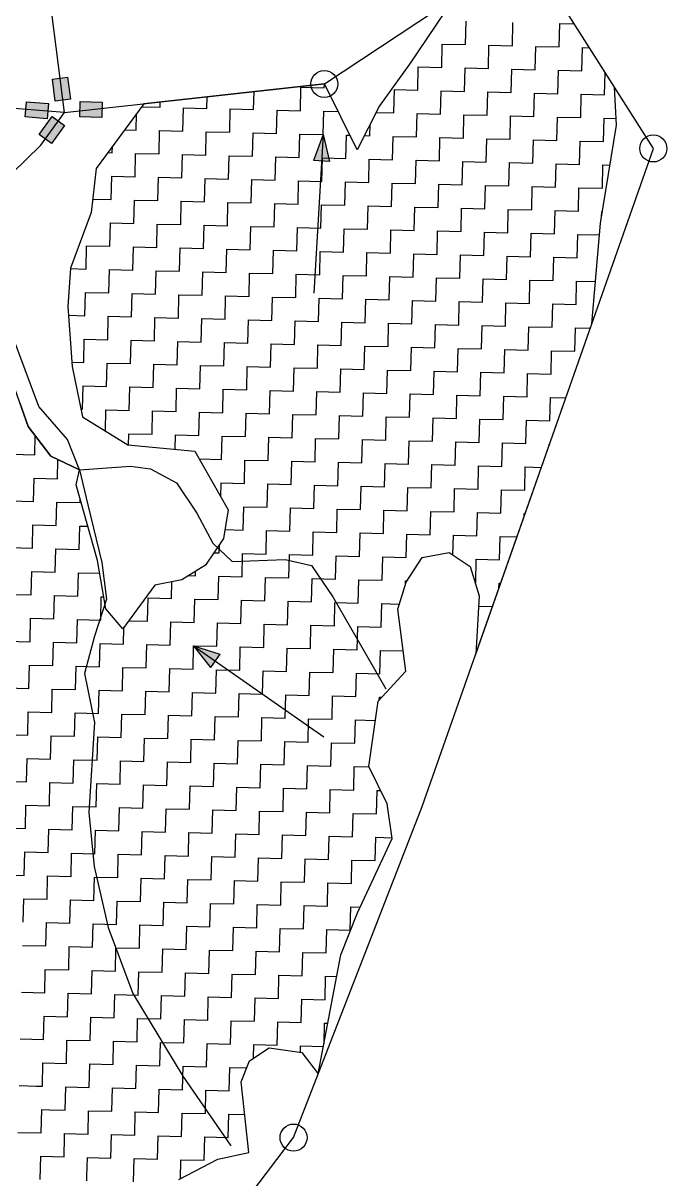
# Model space of a CAD drawing. Header units: metres. Extents: x 281189 to 282836, y 2087081 to 2088995.
# Drawn here: x 282424.1 to 282592.7, y 2087407.7 to 2087710.4 of the extents above; entities that cross this region are included whole.
import ezdxf

# ---------------------------------------------------------------- set-up
doc = ezdxf.new("R2010")
doc.units = ezdxf.units.M
for name, color, linetype in [('LINE_WATER', 4, 'Continuous'), ('POLY_HATCH', 12, 'Continuous'), ('POLY_PARCEL', 6, 'Continuous'), ('POLY_WATER', 4, 'Continuous'), ('V_BOUND_LINE', 7, 'Continuous')]:
    doc.layers.add(name, color=color, linetype=linetype)

msp = doc.modelspace()

# ---------------------------------------------------------------- hatches: boundary and pattern name
for points in [[(282435.73, 2087696.23), (282431.76, 2087695.73), (282432.48, 2087689.98), (282436.46, 2087690.49)], [(282424.94, 2087689.83), (282424.62, 2087685.83), (282430.39, 2087685.37), (282430.71, 2087689.36)], [(282444.72, 2087685.71), (282444.82, 2087689.71), (282439.03, 2087689.86), (282438.93, 2087685.85)], [(282428.27, 2087681.26), (282431.52, 2087678.92), (282434.9, 2087683.63), (282431.65, 2087685.97)]]:
    msp.add_hatch(color=256).paths.add_polyline_path(points)
h = msp.add_hatch(color=256)
h.paths.add_polyline_path([(282502.25, 2087674.31), (282504.36, 2087674.19), (282502.66, 2087681.2)])
h.paths.add_polyline_path([(282502.66, 2087681.2), (282500.14, 2087674.44), (282502.25, 2087674.31)])
h = msp.add_hatch(color=256)
h.paths.add_polyline_path([(282474.38, 2087543.39), (282475.59, 2087545.12), (282468.73, 2087547.35)])
h.paths.add_polyline_path([(282468.73, 2087547.35), (282473.17, 2087541.66), (282474.38, 2087543.39)])

# ---------------------------------------------------------------- linework, layer by layer
for points in [[(282432.48, 2087689.98), (282431.76, 2087695.73), (282435.73, 2087696.23), (282436.46, 2087690.49)], [(282430.39, 2087685.37), (282424.62, 2087685.83), (282424.94, 2087689.83), (282430.71, 2087689.36)], [(282439.03, 2087689.86), (282444.82, 2087689.71), (282444.72, 2087685.71), (282438.93, 2087685.85)], [(282434.9, 2087683.63), (282431.52, 2087678.92), (282428.27, 2087681.26), (282431.65, 2087685.97)]]:
    msp.add_lwpolyline(points, close=True)
for points in [[(282502.66, 2087681.2), (282500.14, 2087674.44)], [(282502.66, 2087681.2), (282500.22, 2087639.7)], [(282502.66, 2087681.2), (282504.36, 2087674.19)], [(282504.36, 2087674.19), (282500.14, 2087674.44)], [(282468.73, 2087547.35), (282502.79, 2087523.52)], [(282468.73, 2087547.35), (282473.17, 2087541.66)], [(282468.73, 2087547.35), (282475.59, 2087545.12)], [(282475.59, 2087545.12), (282473.17, 2087541.66)]]:
    msp.add_lwpolyline(points)
for centre in [(282502.97, 2087694.46), (282589.14, 2087677.58), (282494.9, 2087418.55)]:
    msp.add_circle(centre, 3.54)
at = {"layer": 'LINE_WATER'}
for p, q in [((282438.86, 2087593.39), (282452.24, 2087594.39)), ((282452.24, 2087594.39), (282457.43, 2087593.68)), ((282438.86, 2087593.39), (282441, 2087584.26)), ((282457.43, 2087593.68), (282464.28, 2087590.04)), ((282464.28, 2087590.04), (282469.58, 2087582.11)), ((282441, 2087584.26), (282444.67, 2087569.14)), ((282469.58, 2087582.11), (282473.72, 2087574.2)), ((282473.72, 2087574.2), (282478.81, 2087569.45)), ((282478.81, 2087569.45), (282492.7, 2087569.97)), ((282492.7, 2087569.97), (282499.6, 2087568.36)), ((282444.67, 2087569.14), (282445.88, 2087559.57)), ((282499.6, 2087568.36), (282505.18, 2087560.13)), ((282445.88, 2087559.57), (282442.75, 2087549.82)), ((282505.18, 2087560.13), (282519.05, 2087536.08)), ((282442.75, 2087549.82), (282440.19, 2087540.06)), ((282440.19, 2087540.06), (282442.77, 2087527.28)), ((282442.77, 2087527.28), (282441.3, 2087503.72)), ((282441.3, 2087503.72), (282442.68, 2087489.52)), ((282442.68, 2087489.52), (282446.33, 2087473.54)), ((282446.33, 2087473.54), (282452.85, 2087456.32)), ((282452.85, 2087456.32), (282465.9, 2087434.61)), ((282465.9, 2087434.61), (282478.47, 2087416.38))]:
    msp.add_line(p, q, dxfattribs=at)
at = {"layer": 'POLY_HATCH'}
for p, q in [((282578.98, 2087693.6), (282556.12, 2087729.67)), ((282536.91, 2087716.94), (282525.29, 2087699.64)), ((282525.29, 2087699.64), (282517.44, 2087688.72)), ((282502.97, 2087694.46), (282455.7, 2087689.29)), ((282511.59, 2087677.25), (282502.97, 2087694.46)), ((282579.5, 2087683.65), (282578.98, 2087693.6)), ((282455.7, 2087689.29), (282443.22, 2087672.37)), ((282517.44, 2087688.72), (282511.59, 2087677.25)), ((282575.32, 2087657.98), (282579.5, 2087683.65)), ((282443.22, 2087672.37), (282441.93, 2087660.78)), ((282441.93, 2087660.78), (282436.51, 2087646.27)), ((282573, 2087631.65), (282575.32, 2087657.98)), ((282436.51, 2087646.27), (282435.76, 2087636.18)), ((282435.76, 2087636.18), (282436.88, 2087620.49)), ((282425.38, 2087604.8), (282415.74, 2087632.17)), ((282542.61, 2087545.17), (282573, 2087631.65)), ((282436.88, 2087620.49), (282439.59, 2087607.29)), ((282439.59, 2087607.29), (282451.54, 2087599.92)), ((282431.31, 2087597.02), (282425.38, 2087604.8)), ((282438.86, 2087593.39), (282431.31, 2087597.02)), ((282451.54, 2087599.92), (282469.03, 2087598.34)), ((282469.03, 2087598.34), (282477.75, 2087582.97)), ((282437.97, 2087589.51), (282438.86, 2087593.39)), ((282443.55, 2087569.67), (282437.97, 2087589.51)), ((282477.75, 2087582.97), (282476.55, 2087575.42)), ((282476.55, 2087575.42), (282471.83, 2087568.46)), ((282524.39, 2087563.97), (282528.59, 2087570.43)), ((282528.59, 2087570.43), (282535.7, 2087571.77)), ((282535.7, 2087571.77), (282541.17, 2087568.1)), ((282445.76, 2087556.98), (282443.55, 2087569.67)), ((282471.83, 2087568.46), (282465.66, 2087564.57)), ((282541.17, 2087568.1), (282543.51, 2087560.46)), ((282465.66, 2087564.57), (282458.55, 2087563.23)), ((282522.19, 2087556.95), (282524.39, 2087563.97)), ((282458.55, 2087563.23), (282450.18, 2087551.82)), ((282543.51, 2087560.46), (282542.61, 2087545.17)), ((282450.18, 2087551.82), (282445.76, 2087556.98)), ((282524.32, 2087540.73), (282522.19, 2087556.95)), ((282517.04, 2087532.82), (282524.32, 2087540.73)), ((282514.6, 2087515.71), (282517.04, 2087532.82)), ((282519.41, 2087505.99), (282514.6, 2087515.71)), ((282520.7, 2087496.86), (282519.41, 2087505.99)), ((282511.63, 2087477.38), (282520.7, 2087496.86)), ((282507.31, 2087466.37), (282511.63, 2087477.38)), ((282501.38, 2087435.23), (282507.31, 2087466.37)), ((282483.37, 2087438.67), (282488.51, 2087442.08)), ((282488.51, 2087442.08), (282497.07, 2087440.86)), ((282497.07, 2087440.86), (282501.38, 2087435.23)), ((282481.21, 2087433.17), (282483.37, 2087438.67)), ((282483.2, 2087414.67), (282481.21, 2087433.17)), ((282464.83, 2087407.55), (282475.07, 2087412.85)), ((282475.07, 2087412.85), (282483.2, 2087414.67))]:
    msp.add_line(p, q, dxfattribs=at)
at = {"layer": 'POLY_HATCH', "linetype": 'Continuous'}
for p, q in [((282539.97, 2087704.77), (282540.13, 2087710.88)), ((282552.21, 2087704.46), (282552.36, 2087710.58)), ((282564.45, 2087704.16), (282564.6, 2087710.28)), ((282564.6, 2087710.28), (282568.47, 2087710.18)), ((282533.7, 2087698.8), (282533.86, 2087704.92)), ((282533.86, 2087704.92), (282539.97, 2087704.77)), ((282545.94, 2087698.5), (282546.09, 2087704.61)), ((282546.09, 2087704.61), (282552.21, 2087704.46)), ((282558.18, 2087698.19), (282558.33, 2087704.31)), ((282558.33, 2087704.31), (282564.45, 2087704.16)), ((282570.42, 2087697.89), (282570.57, 2087704.01)), ((282570.57, 2087704.01), (282572.41, 2087703.96)), ((282527.43, 2087692.83), (282527.58, 2087698.95)), ((282527.58, 2087698.95), (282533.7, 2087698.8)), ((282539.67, 2087692.53), (282539.82, 2087698.65)), ((282539.82, 2087698.65), (282545.94, 2087698.5)), ((282551.91, 2087692.23), (282552.06, 2087698.34)), ((282552.06, 2087698.34), (282558.18, 2087698.19)), ((282564.15, 2087691.92), (282564.3, 2087698.04)), ((282564.3, 2087698.04), (282570.42, 2087697.89)), ((282576.38, 2087691.62), (282576.53, 2087697.47)), ((282502.96, 2087693.44), (282502.98, 2087694.43)), ((282472.21, 2087688.08), (282472.29, 2087691.11)), ((282484.45, 2087687.77), (282484.57, 2087692.45)), ((282496.69, 2087687.47), (282496.84, 2087693.59)), ((282496.84, 2087693.59), (282502.96, 2087693.44)), ((282521.16, 2087686.87), (282521.31, 2087692.98)), ((282521.31, 2087692.98), (282527.43, 2087692.83)), ((282533.4, 2087686.56), (282533.55, 2087692.68)), ((282533.55, 2087692.68), (282539.67, 2087692.53)), ((282545.64, 2087686.26), (282545.79, 2087692.38)), ((282545.79, 2087692.38), (282551.91, 2087692.23)), ((282557.87, 2087685.96), (282558.03, 2087692.07)), ((282558.03, 2087692.07), (282564.15, 2087691.92)), ((282570.11, 2087685.65), (282570.26, 2087691.77)), ((282570.26, 2087691.77), (282576.38, 2087691.62)), ((282455.12, 2087688.5), (282459.98, 2087688.38)), ((282459.98, 2087688.38), (282460.01, 2087689.76)), ((282465.94, 2087682.11), (282466.09, 2087688.23)), ((282466.09, 2087688.23), (282472.21, 2087688.08)), ((282478.18, 2087681.81), (282478.33, 2087687.93)), ((282478.33, 2087687.93), (282484.45, 2087687.77)), ((282453.71, 2087682.41), (282453.81, 2087686.73)), ((282490.42, 2087681.5), (282490.57, 2087687.62)), ((282490.57, 2087687.62), (282496.69, 2087687.47)), ((282502.66, 2087681.2), (282502.81, 2087687.32)), ((282502.81, 2087687.32), (282506.59, 2087687.23)), ((282516.55, 2087686.98), (282521.16, 2087686.87)), ((282527.13, 2087680.59), (282527.28, 2087686.71)), ((282527.28, 2087686.71), (282533.4, 2087686.56)), ((282539.37, 2087680.29), (282539.52, 2087686.41)), ((282539.52, 2087686.41), (282545.64, 2087686.26)), ((282551.6, 2087679.99), (282551.76, 2087686.11)), ((282551.76, 2087686.11), (282557.87, 2087685.96)), ((282563.84, 2087679.68), (282563.99, 2087685.8)), ((282563.99, 2087685.8), (282570.11, 2087685.65)), ((282576.08, 2087679.38), (282576.23, 2087685.5)), ((282576.23, 2087685.5), (282579.4, 2087685.42)), ((282450.69, 2087682.49), (282453.71, 2087682.41)), ((282459.67, 2087676.14), (282459.82, 2087682.26)), ((282459.82, 2087682.26), (282465.94, 2087682.11)), ((282471.91, 2087675.84), (282472.06, 2087681.96)), ((282472.06, 2087681.96), (282478.18, 2087681.81)), ((282514.89, 2087680.9), (282514.97, 2087683.87)), ((282484.15, 2087675.54), (282484.3, 2087681.66)), ((282484.3, 2087681.66), (282490.42, 2087681.5)), ((282496.38, 2087675.23), (282496.54, 2087681.35)), ((282496.54, 2087681.35), (282502.66, 2087681.2)), ((282508.62, 2087674.93), (282508.77, 2087681.05)), ((282508.77, 2087681.05), (282509.7, 2087681.03)), ((282513.47, 2087680.93), (282514.89, 2087680.9)), ((282520.86, 2087674.63), (282521.01, 2087680.75)), ((282521.01, 2087680.75), (282527.13, 2087680.59)), ((282533.1, 2087674.32), (282533.25, 2087680.44)), ((282533.25, 2087680.44), (282539.37, 2087680.29)), ((282545.33, 2087674.02), (282545.49, 2087680.14)), ((282545.49, 2087680.14), (282551.6, 2087679.99)), ((282557.57, 2087673.72), (282557.72, 2087679.84)), ((282557.72, 2087679.84), (282563.84, 2087679.68)), ((282569.81, 2087673.41), (282569.96, 2087679.53)), ((282569.96, 2087679.53), (282576.08, 2087679.38)), ((282446.25, 2087676.48), (282447.44, 2087676.45)), ((282447.44, 2087676.45), (282447.48, 2087678.14)), ((282453.4, 2087670.18), (282453.55, 2087676.3)), ((282453.55, 2087676.3), (282459.67, 2087676.14)), ((282465.64, 2087669.87), (282465.79, 2087675.99)), ((282465.79, 2087675.99), (282471.91, 2087675.84)), ((282477.88, 2087669.57), (282478.03, 2087675.69)), ((282478.03, 2087675.69), (282484.15, 2087675.54)), ((282490.11, 2087669.27), (282490.27, 2087675.39)), ((282490.27, 2087675.39), (282496.38, 2087675.23)), ((282502.35, 2087668.96), (282502.5, 2087675.08)), ((282502.5, 2087675.08), (282508.62, 2087674.93)), ((282514.59, 2087668.66), (282514.74, 2087674.78)), ((282514.74, 2087674.78), (282520.86, 2087674.63)), ((282526.83, 2087668.36), (282526.98, 2087674.48)), ((282526.98, 2087674.48), (282533.1, 2087674.32)), ((282539.06, 2087668.05), (282539.22, 2087674.17)), ((282539.22, 2087674.17), (282545.33, 2087674.02)), ((282551.3, 2087667.75), (282551.45, 2087673.87)), ((282551.45, 2087673.87), (282557.57, 2087673.72)), ((282563.54, 2087667.45), (282563.69, 2087673.57)), ((282563.69, 2087673.57), (282569.81, 2087673.41)), ((282575.78, 2087667.14), (282575.93, 2087673.26)), ((282575.93, 2087673.26), (282577.8, 2087673.22)), ((282447.13, 2087664.21), (282447.28, 2087670.33)), ((282447.28, 2087670.33), (282453.4, 2087670.18)), ((282459.37, 2087663.91), (282459.52, 2087670.03)), ((282459.52, 2087670.03), (282465.64, 2087669.87)), ((282471.61, 2087663.6), (282471.76, 2087669.72)), ((282471.76, 2087669.72), (282477.88, 2087669.57)), ((282483.84, 2087663.3), (282484, 2087669.42)), ((282484, 2087669.42), (282490.11, 2087669.27)), ((282496.08, 2087663), (282496.23, 2087669.12)), ((282496.23, 2087669.12), (282502.35, 2087668.96)), ((282508.32, 2087662.69), (282508.47, 2087668.81)), ((282508.47, 2087668.81), (282514.59, 2087668.66)), ((282520.56, 2087662.39), (282520.71, 2087668.51)), ((282520.71, 2087668.51), (282526.83, 2087668.36)), ((282532.79, 2087662.09), (282532.95, 2087668.21)), ((282532.95, 2087668.21), (282539.06, 2087668.05)), ((282545.03, 2087661.78), (282545.18, 2087667.9)), ((282545.18, 2087667.9), (282551.3, 2087667.75)), ((282557.27, 2087661.48), (282557.42, 2087667.6)), ((282557.42, 2087667.6), (282563.54, 2087667.45)), ((282569.51, 2087661.18), (282569.66, 2087667.3)), ((282569.66, 2087667.3), (282575.78, 2087667.14)), ((282442.32, 2087664.33), (282447.13, 2087664.21)), ((282453.1, 2087657.94), (282453.25, 2087664.06)), ((282453.25, 2087664.06), (282459.37, 2087663.91)), ((282465.34, 2087657.64), (282465.49, 2087663.76)), ((282465.49, 2087663.76), (282471.61, 2087663.6)), ((282477.57, 2087657.33), (282477.73, 2087663.45)), ((282477.73, 2087663.45), (282483.84, 2087663.3)), ((282489.81, 2087657.03), (282489.96, 2087663.15)), ((282489.96, 2087663.15), (282496.08, 2087663)), ((282502.05, 2087656.73), (282502.2, 2087662.85)), ((282502.2, 2087662.85), (282508.32, 2087662.69)), ((282514.29, 2087656.42), (282514.44, 2087662.54)), ((282514.44, 2087662.54), (282520.56, 2087662.39)), ((282526.52, 2087656.12), (282526.67, 2087662.24)), ((282526.67, 2087662.24), (282532.79, 2087662.09)), ((282538.76, 2087655.82), (282538.91, 2087661.94)), ((282538.91, 2087661.94), (282545.03, 2087661.78)), ((282551, 2087655.51), (282551.15, 2087661.63)), ((282551.15, 2087661.63), (282557.27, 2087661.48)), ((282563.24, 2087655.21), (282563.39, 2087661.33)), ((282563.39, 2087661.33), (282569.51, 2087661.18)), ((282575.59, 2087659.63), (282575.62, 2087661.03)), ((282575.62, 2087661.03), (282575.82, 2087661.02)), ((282446.83, 2087651.97), (282446.98, 2087658.09)), ((282446.98, 2087658.09), (282453.1, 2087657.94)), ((282459.07, 2087651.67), (282459.22, 2087657.79)), ((282459.22, 2087657.79), (282465.34, 2087657.64)), ((282471.3, 2087651.37), (282471.46, 2087657.48)), ((282471.46, 2087657.48), (282477.57, 2087657.33)), ((282483.54, 2087651.06), (282483.69, 2087657.18)), ((282483.69, 2087657.18), (282489.81, 2087657.03)), ((282495.78, 2087650.76), (282495.93, 2087656.88)), ((282495.93, 2087656.88), (282502.05, 2087656.73)), ((282508.02, 2087650.46), (282508.17, 2087656.57)), ((282508.17, 2087656.57), (282514.29, 2087656.42)), ((282520.25, 2087650.15), (282520.4, 2087656.27)), ((282520.4, 2087656.27), (282526.52, 2087656.12)), ((282532.49, 2087649.85), (282532.64, 2087655.97)), ((282532.64, 2087655.97), (282538.76, 2087655.82)), ((282544.73, 2087649.55), (282544.88, 2087655.66)), ((282544.88, 2087655.66), (282551, 2087655.51)), ((282556.97, 2087649.24), (282557.12, 2087655.36)), ((282557.12, 2087655.36), (282563.24, 2087655.21)), ((282569.2, 2087648.94), (282569.35, 2087655.06)), ((282569.35, 2087655.06), (282575.05, 2087654.92)), ((282440.56, 2087646.01), (282440.71, 2087652.12)), ((282440.71, 2087652.12), (282446.83, 2087651.97)), ((282452.8, 2087645.7), (282452.95, 2087651.82)), ((282452.95, 2087651.82), (282459.07, 2087651.67)), ((282465.03, 2087645.4), (282465.18, 2087651.52)), ((282465.18, 2087651.52), (282471.3, 2087651.37)), ((282477.27, 2087645.1), (282477.42, 2087651.21)), ((282477.42, 2087651.21), (282483.54, 2087651.06)), ((282489.51, 2087644.79), (282489.66, 2087650.91)), ((282489.66, 2087650.91), (282495.78, 2087650.76)), ((282501.75, 2087644.49), (282501.9, 2087650.61)), ((282501.9, 2087650.61), (282508.02, 2087650.46)), ((282513.98, 2087644.19), (282514.13, 2087650.3)), ((282514.13, 2087650.3), (282520.25, 2087650.15)), ((282526.22, 2087643.88), (282526.37, 2087650)), ((282526.37, 2087650), (282532.49, 2087649.85)), ((282538.46, 2087643.58), (282538.61, 2087649.7)), ((282538.61, 2087649.7), (282544.73, 2087649.55)), ((282550.69, 2087643.28), (282550.85, 2087649.39)), ((282550.85, 2087649.39), (282556.97, 2087649.24)), ((282562.93, 2087642.97), (282563.08, 2087649.09)), ((282563.08, 2087649.09), (282569.2, 2087648.94)), ((282436.5, 2087646.11), (282440.56, 2087646.01)), ((282446.53, 2087639.74), (282446.68, 2087645.85)), ((282446.68, 2087645.85), (282452.8, 2087645.7)), ((282458.76, 2087639.43), (282458.91, 2087645.55)), ((282458.91, 2087645.55), (282465.03, 2087645.4)), ((282471, 2087639.13), (282471.15, 2087645.25)), ((282471.15, 2087645.25), (282477.27, 2087645.1)), ((282483.24, 2087638.83), (282483.39, 2087644.94)), ((282483.39, 2087644.94), (282489.51, 2087644.79)), ((282495.47, 2087638.52), (282495.63, 2087644.64)), ((282495.63, 2087644.64), (282501.75, 2087644.49)), ((282507.71, 2087638.22), (282507.86, 2087644.34)), ((282507.86, 2087644.34), (282513.98, 2087644.19)), ((282519.95, 2087637.92), (282520.1, 2087644.03)), ((282520.1, 2087644.03), (282526.22, 2087643.88)), ((282532.19, 2087637.61), (282532.34, 2087643.73)), ((282532.34, 2087643.73), (282538.46, 2087643.58)), ((282544.42, 2087637.31), (282544.58, 2087643.43)), ((282544.58, 2087643.43), (282550.69, 2087643.28)), ((282556.66, 2087637.01), (282556.81, 2087643.12)), ((282556.81, 2087643.12), (282562.93, 2087642.97)), ((282568.9, 2087636.7), (282569.05, 2087642.82)), ((282569.05, 2087642.82), (282573.97, 2087642.7)), ((282440.26, 2087633.77), (282440.41, 2087639.89)), ((282440.41, 2087639.89), (282446.53, 2087639.74)), ((282452.49, 2087633.47), (282452.64, 2087639.58)), ((282452.64, 2087639.58), (282458.76, 2087639.43)), ((282464.73, 2087633.16), (282464.88, 2087639.28)), ((282464.88, 2087639.28), (282471, 2087639.13)), ((282476.97, 2087632.86), (282477.12, 2087638.98)), ((282477.12, 2087638.98), (282483.24, 2087638.83)), ((282489.2, 2087632.56), (282489.36, 2087638.67)), ((282489.36, 2087638.67), (282495.47, 2087638.52)), ((282501.44, 2087632.25), (282501.59, 2087638.37)), ((282501.59, 2087638.37), (282507.71, 2087638.22)), ((282513.68, 2087631.95), (282513.83, 2087638.07)), ((282513.83, 2087638.07), (282519.95, 2087637.92)), ((282525.92, 2087631.65), (282526.07, 2087637.76)), ((282526.07, 2087637.76), (282532.19, 2087637.61)), ((282538.15, 2087631.34), (282538.31, 2087637.46)), ((282538.31, 2087637.46), (282544.42, 2087637.31)), ((282550.39, 2087631.04), (282550.54, 2087637.16)), ((282550.54, 2087637.16), (282556.66, 2087637.01)), ((282562.63, 2087630.74), (282562.78, 2087636.85)), ((282562.78, 2087636.85), (282568.9, 2087636.7)), ((282435.92, 2087633.88), (282440.26, 2087633.77)), ((282446.22, 2087627.5), (282446.37, 2087633.62)), ((282446.37, 2087633.62), (282452.49, 2087633.47)), ((282458.46, 2087627.19), (282458.61, 2087633.31)), ((282458.61, 2087633.31), (282464.73, 2087633.16)), ((282470.7, 2087626.89), (282470.85, 2087633.01)), ((282470.85, 2087633.01), (282476.97, 2087632.86)), ((282482.93, 2087626.59), (282483.09, 2087632.71)), ((282483.09, 2087632.71), (282489.2, 2087632.56)), ((282495.17, 2087626.28), (282495.32, 2087632.4)), ((282495.32, 2087632.4), (282501.44, 2087632.25)), ((282507.41, 2087625.98), (282507.56, 2087632.1)), ((282507.56, 2087632.1), (282513.68, 2087631.95)), ((282519.65, 2087625.68), (282519.8, 2087631.8)), ((282519.8, 2087631.8), (282525.92, 2087631.65)), ((282531.88, 2087625.37), (282532.04, 2087631.49)), ((282532.04, 2087631.49), (282538.15, 2087631.34)), ((282544.12, 2087625.07), (282544.27, 2087631.19)), ((282544.27, 2087631.19), (282550.39, 2087631.04)), ((282556.36, 2087624.77), (282556.51, 2087630.89)), ((282556.51, 2087630.89), (282562.63, 2087630.74)), ((282568.6, 2087624.46), (282568.75, 2087630.58)), ((282568.75, 2087630.58), (282572.59, 2087630.49)), ((282439.95, 2087621.53), (282440.1, 2087627.65)), ((282440.1, 2087627.65), (282446.22, 2087627.5)), ((282452.19, 2087621.23), (282452.34, 2087627.35)), ((282452.34, 2087627.35), (282458.46, 2087627.19)), ((282464.43, 2087620.92), (282464.58, 2087627.04)), ((282464.58, 2087627.04), (282470.7, 2087626.89)), ((282476.66, 2087620.62), (282476.82, 2087626.74)), ((282476.82, 2087626.74), (282482.93, 2087626.59)), ((282488.9, 2087620.32), (282489.05, 2087626.44)), ((282489.05, 2087626.44), (282495.17, 2087626.28)), ((282501.14, 2087620.01), (282501.29, 2087626.13)), ((282501.29, 2087626.13), (282507.41, 2087625.98)), ((282513.38, 2087619.71), (282513.53, 2087625.83)), ((282513.53, 2087625.83), (282519.65, 2087625.68)), ((282525.61, 2087619.41), (282525.77, 2087625.53)), ((282525.77, 2087625.53), (282531.88, 2087625.37)), ((282537.85, 2087619.1), (282538, 2087625.22)), ((282538, 2087625.22), (282544.12, 2087625.07)), ((282550.09, 2087618.8), (282550.24, 2087624.92)), ((282550.24, 2087624.92), (282556.36, 2087624.77)), ((282562.33, 2087618.5), (282562.48, 2087624.62)), ((282562.48, 2087624.62), (282568.6, 2087624.46)), ((282436.8, 2087621.61), (282439.95, 2087621.53)), ((282445.92, 2087615.26), (282446.07, 2087621.38)), ((282446.07, 2087621.38), (282452.19, 2087621.23)), ((282458.16, 2087614.96), (282458.31, 2087621.08)), ((282458.31, 2087621.08), (282464.43, 2087620.92)), ((282470.39, 2087614.65), (282470.55, 2087620.77)), ((282470.55, 2087620.77), (282476.66, 2087620.62)), ((282482.63, 2087614.35), (282482.78, 2087620.47)), ((282482.78, 2087620.47), (282488.9, 2087620.32)), ((282494.87, 2087614.05), (282495.02, 2087620.17)), ((282495.02, 2087620.17), (282501.14, 2087620.01)), ((282507.11, 2087613.74), (282507.26, 2087619.86)), ((282507.26, 2087619.86), (282513.38, 2087619.71)), ((282519.34, 2087613.44), (282519.49, 2087619.56)), ((282519.49, 2087619.56), (282525.61, 2087619.41)), ((282531.58, 2087613.14), (282531.73, 2087619.26)), ((282531.73, 2087619.26), (282537.85, 2087619.1)), ((282543.82, 2087612.83), (282543.97, 2087618.95)), ((282543.97, 2087618.95), (282550.09, 2087618.8)), ((282556.06, 2087612.53), (282556.21, 2087618.65)), ((282556.21, 2087618.65), (282562.33, 2087618.5)), ((282439.65, 2087609.29), (282439.8, 2087615.41)), ((282439.8, 2087615.41), (282445.92, 2087615.26)), ((282451.89, 2087608.99), (282452.04, 2087615.11)), ((282452.04, 2087615.11), (282458.16, 2087614.96)), ((282464.12, 2087608.69), (282464.27, 2087614.81)), ((282464.27, 2087614.81), (282470.39, 2087614.65)), ((282476.36, 2087608.38), (282476.51, 2087614.5)), ((282476.51, 2087614.5), (282482.63, 2087614.35)), ((282488.6, 2087608.08), (282488.75, 2087614.2)), ((282488.75, 2087614.2), (282494.87, 2087614.05)), ((282500.84, 2087607.78), (282500.99, 2087613.9)), ((282500.99, 2087613.9), (282507.11, 2087613.74)), ((282513.07, 2087607.47), (282513.22, 2087613.59)), ((282513.22, 2087613.59), (282519.34, 2087613.44)), ((282525.31, 2087607.17), (282525.46, 2087613.29)), ((282525.46, 2087613.29), (282531.58, 2087613.14)), ((282537.55, 2087606.87), (282537.7, 2087612.99)), ((282537.7, 2087612.99), (282543.82, 2087612.83)), ((282549.78, 2087606.56), (282549.94, 2087612.68)), ((282549.94, 2087612.68), (282556.06, 2087612.53)), ((282562.02, 2087606.26), (282562.17, 2087612.38)), ((282562.17, 2087612.38), (282566.19, 2087612.28)), ((282439.18, 2087609.31), (282439.65, 2087609.29)), ((282445.63, 2087603.56), (282445.77, 2087609.14)), ((282445.77, 2087609.14), (282451.89, 2087608.99)), ((282457.85, 2087602.72), (282458, 2087608.84)), ((282458, 2087608.84), (282464.12, 2087608.69)), ((282470.09, 2087602.42), (282470.24, 2087608.54)), ((282470.24, 2087608.54), (282476.36, 2087608.38)), ((282482.33, 2087602.11), (282482.48, 2087608.23)), ((282482.48, 2087608.23), (282488.6, 2087608.08)), ((282494.56, 2087601.81), (282494.72, 2087607.93)), ((282494.72, 2087607.93), (282500.84, 2087607.78)), ((282506.8, 2087601.51), (282506.95, 2087607.63)), ((282506.95, 2087607.63), (282513.07, 2087607.47)), ((282519.04, 2087601.2), (282519.19, 2087607.32)), ((282519.19, 2087607.32), (282525.31, 2087607.17)), ((282531.28, 2087600.9), (282531.43, 2087607.02)), ((282531.43, 2087607.02), (282537.55, 2087606.87)), ((282543.51, 2087600.6), (282543.67, 2087606.72)), ((282543.67, 2087606.72), (282549.78, 2087606.56)), ((282555.75, 2087600.29), (282555.9, 2087606.41)), ((282555.9, 2087606.41), (282562.02, 2087606.26)), ((282427.11, 2087597.36), (282427.23, 2087602.37)), ((282451.66, 2087599.91), (282451.73, 2087602.87)), ((282451.73, 2087602.87), (282457.85, 2087602.72)), ((282463.88, 2087598.81), (282463.97, 2087602.57)), ((282463.97, 2087602.57), (282470.09, 2087602.42)), ((282476.06, 2087596.15), (282476.21, 2087602.26)), ((282476.21, 2087602.26), (282482.33, 2087602.11)), ((282488.29, 2087595.84), (282488.45, 2087601.96)), ((282488.45, 2087601.96), (282494.56, 2087601.81)), ((282500.53, 2087595.54), (282500.68, 2087601.66)), ((282500.68, 2087601.66), (282506.8, 2087601.51)), ((282512.77, 2087595.24), (282512.92, 2087601.36)), ((282512.92, 2087601.36), (282519.04, 2087601.2)), ((282525.01, 2087594.93), (282525.16, 2087601.05)), ((282525.16, 2087601.05), (282531.28, 2087600.9)), ((282537.24, 2087594.63), (282537.4, 2087600.75)), ((282537.4, 2087600.75), (282543.51, 2087600.6)), ((282549.48, 2087594.33), (282549.63, 2087600.45)), ((282549.63, 2087600.45), (282555.75, 2087600.29)), ((282561.87, 2087600.14), (282561.92, 2087600.14)), ((282561.87, 2087599.97), (282561.87, 2087600.14)), ((282420.99, 2087597.51), (282427.11, 2087597.36)), ((282433.07, 2087591.09), (282433.2, 2087596.11)), ((282470.19, 2087596.29), (282476.06, 2087596.15)), ((282482.02, 2087589.88), (282482.18, 2087595.99)), ((282482.18, 2087595.99), (282488.29, 2087595.84)), ((282494.26, 2087589.57), (282494.41, 2087595.69)), ((282494.41, 2087595.69), (282500.53, 2087595.54)), ((282506.5, 2087589.27), (282506.65, 2087595.39)), ((282506.65, 2087595.39), (282512.77, 2087595.24)), ((282518.74, 2087588.97), (282518.89, 2087595.08)), ((282518.89, 2087595.08), (282525.01, 2087594.93)), ((282530.97, 2087588.66), (282531.13, 2087594.78)), ((282531.13, 2087594.78), (282537.24, 2087594.63)), ((282543.21, 2087588.36), (282543.36, 2087594.48)), ((282543.36, 2087594.48), (282549.48, 2087594.33)), ((282555.45, 2087588.06), (282555.6, 2087594.17)), ((282555.6, 2087594.17), (282559.79, 2087594.07)), ((282426.8, 2087585.12), (282426.96, 2087591.24)), ((282426.96, 2087591.24), (282433.07, 2087591.09)), ((282475.82, 2087586.37), (282475.91, 2087590.03)), ((282475.91, 2087590.03), (282482.02, 2087589.88)), ((282487.99, 2087583.61), (282488.14, 2087589.72)), ((282488.14, 2087589.72), (282494.26, 2087589.57)), ((282500.23, 2087583.3), (282500.38, 2087589.42)), ((282500.38, 2087589.42), (282506.5, 2087589.27)), ((282512.47, 2087583), (282512.62, 2087589.12)), ((282512.62, 2087589.12), (282518.74, 2087588.97)), ((282524.7, 2087582.7), (282524.86, 2087588.81)), ((282524.86, 2087588.81), (282530.97, 2087588.66)), ((282536.94, 2087582.39), (282537.09, 2087588.51)), ((282537.09, 2087588.51), (282543.21, 2087588.36)), ((282549.18, 2087582.09), (282549.33, 2087588.21)), ((282549.33, 2087588.21), (282555.45, 2087588.06)), ((282420.69, 2087585.27), (282426.8, 2087585.12)), ((282432.77, 2087578.85), (282432.92, 2087584.97)), ((282432.92, 2087584.97), (282439.04, 2087584.82)), ((282439.04, 2087584.82), (282439.06, 2087585.63)), ((282481.72, 2087577.64), (282481.87, 2087583.76)), ((282481.87, 2087583.76), (282487.99, 2087583.61)), ((282493.96, 2087577.34), (282494.11, 2087583.45)), ((282494.11, 2087583.45), (282500.23, 2087583.3)), ((282506.2, 2087577.03), (282506.35, 2087583.15)), ((282506.35, 2087583.15), (282512.47, 2087583)), ((282518.43, 2087576.73), (282518.58, 2087582.85)), ((282518.58, 2087582.85), (282524.7, 2087582.7)), ((282530.67, 2087576.43), (282530.82, 2087582.54)), ((282530.82, 2087582.54), (282536.94, 2087582.39)), ((282542.91, 2087576.12), (282543.06, 2087582.24)), ((282543.06, 2087582.24), (282549.18, 2087582.09)), ((282555.28, 2087581.23), (282555.3, 2087581.94)), ((282555.3, 2087581.94), (282555.53, 2087581.93)), ((282426.5, 2087572.88), (282426.65, 2087579)), ((282426.65, 2087579), (282432.77, 2087578.85)), ((282438.74, 2087572.58), (282438.89, 2087578.7)), ((282438.89, 2087578.7), (282441.02, 2087578.65)), ((282476.92, 2087577.76), (282481.72, 2087577.64)), ((282487.69, 2087571.37), (282487.84, 2087577.49)), ((282487.84, 2087577.49), (282493.96, 2087577.34)), ((282499.93, 2087571.06), (282500.08, 2087577.18)), ((282500.08, 2087577.18), (282506.2, 2087577.03)), ((282512.16, 2087570.76), (282512.31, 2087576.88)), ((282512.31, 2087576.88), (282518.43, 2087576.73)), ((282524.4, 2087570.46), (282524.55, 2087576.58)), ((282524.55, 2087576.58), (282530.67, 2087576.43)), ((282536.66, 2087571.13), (282536.79, 2087576.27)), ((282536.79, 2087576.27), (282542.91, 2087576.12)), ((282548.87, 2087569.85), (282549.03, 2087575.97)), ((282549.03, 2087575.97), (282553.39, 2087575.86)), ((282420.38, 2087573.04), (282426.5, 2087572.88)), ((282475.45, 2087571.67), (282475.51, 2087573.88)), ((282432.47, 2087566.61), (282432.62, 2087572.73)), ((282432.62, 2087572.73), (282438.74, 2087572.58)), ((282474.03, 2087571.71), (282475.45, 2087571.67)), ((282481.42, 2087565.4), (282481.57, 2087571.52)), ((282481.57, 2087571.52), (282487.69, 2087571.37)), ((282493.66, 2087565.1), (282493.81, 2087571.22)), ((282493.81, 2087571.22), (282499.93, 2087571.06)), ((282505.89, 2087564.79), (282506.04, 2087570.91)), ((282506.04, 2087570.91), (282512.16, 2087570.76)), ((282518.13, 2087564.49), (282518.28, 2087570.61)), ((282518.28, 2087570.61), (282524.4, 2087570.46)), ((282542.6, 2087563.88), (282542.76, 2087570)), ((282542.76, 2087570), (282548.87, 2087569.85)), ((282426.2, 2087560.65), (282426.35, 2087566.77)), ((282426.35, 2087566.77), (282432.47, 2087566.61)), ((282469.18, 2087565.7), (282469.21, 2087566.81)), ((282438.44, 2087560.34), (282438.59, 2087566.46)), ((282438.59, 2087566.46), (282444.13, 2087566.33)), ((282462.91, 2087559.74), (282463.02, 2087564.07)), ((282467.52, 2087565.75), (282469.18, 2087565.7)), ((282475.15, 2087559.43), (282475.3, 2087565.55)), ((282475.3, 2087565.55), (282481.42, 2087565.4)), ((282487.38, 2087559.13), (282487.54, 2087565.25)), ((282487.54, 2087565.25), (282493.66, 2087565.1)), ((282499.62, 2087558.83), (282499.77, 2087564.95)), ((282499.77, 2087564.95), (282505.89, 2087564.79)), ((282511.86, 2087558.52), (282512.01, 2087564.64)), ((282512.01, 2087564.64), (282518.13, 2087564.49)), ((282524.23, 2087563.45), (282524.25, 2087564.34)), ((282524.25, 2087564.34), (282524.62, 2087564.33)), ((282542.46, 2087563.89), (282542.6, 2087563.88)), ((282548.69, 2087562.49), (282548.72, 2087563.73)), ((282548.72, 2087563.73), (282549.13, 2087563.72)), ((282420.08, 2087560.8), (282426.2, 2087560.65)), ((282432.16, 2087554.38), (282432.32, 2087560.5)), ((282432.32, 2087560.5), (282438.44, 2087560.34)), ((282444.4, 2087554.07), (282444.55, 2087560.19)), ((282444.55, 2087560.19), (282445.2, 2087560.18)), ((282456.64, 2087553.77), (282456.79, 2087559.89)), ((282456.79, 2087559.89), (282462.91, 2087559.74)), ((282468.88, 2087553.47), (282469.03, 2087559.59)), ((282469.03, 2087559.59), (282475.15, 2087559.43)), ((282481.11, 2087553.16), (282481.27, 2087559.28)), ((282481.27, 2087559.28), (282487.38, 2087559.13)), ((282493.35, 2087552.86), (282493.5, 2087558.98)), ((282493.5, 2087558.98), (282499.62, 2087558.83)), ((282505.59, 2087552.56), (282505.74, 2087558.68)), ((282505.74, 2087558.68), (282511.86, 2087558.52)), ((282517.83, 2087552.25), (282517.98, 2087558.37)), ((282517.98, 2087558.37), (282522.6, 2087558.26)), ((282543.35, 2087557.74), (282546.99, 2087557.65)), ((282425.89, 2087548.41), (282426.05, 2087554.53)), ((282426.05, 2087554.53), (282432.16, 2087554.38)), ((282438.13, 2087548.11), (282438.28, 2087554.23)), ((282438.28, 2087554.23), (282444.4, 2087554.07)), ((282450.37, 2087547.8), (282450.48, 2087552.23)), ((282451.7, 2087553.89), (282456.64, 2087553.77)), ((282462.61, 2087547.5), (282462.76, 2087553.62)), ((282462.76, 2087553.62), (282468.88, 2087553.47)), ((282474.84, 2087547.2), (282475, 2087553.32)), ((282475, 2087553.32), (282481.11, 2087553.16)), ((282487.08, 2087546.89), (282487.23, 2087553.01)), ((282487.23, 2087553.01), (282493.35, 2087552.86)), ((282499.32, 2087546.59), (282499.47, 2087552.71)), ((282499.47, 2087552.71), (282505.59, 2087552.56)), ((282511.56, 2087546.29), (282511.71, 2087552.41)), ((282511.71, 2087552.41), (282517.83, 2087552.25)), ((282419.78, 2087548.56), (282425.89, 2087548.41)), ((282431.86, 2087542.14), (282432.01, 2087548.26)), ((282432.01, 2087548.26), (282438.13, 2087548.11)), ((282444.1, 2087541.84), (282444.25, 2087547.96)), ((282444.25, 2087547.96), (282450.37, 2087547.8)), ((282456.34, 2087541.53), (282456.49, 2087547.65)), ((282456.49, 2087547.65), (282462.61, 2087547.5)), ((282468.57, 2087541.23), (282468.73, 2087547.35)), ((282468.73, 2087547.35), (282474.84, 2087547.2)), ((282480.81, 2087540.93), (282480.96, 2087547.05)), ((282480.96, 2087547.05), (282487.08, 2087546.89)), ((282493.05, 2087540.62), (282493.2, 2087546.74)), ((282493.2, 2087546.74), (282499.32, 2087546.59)), ((282505.29, 2087540.32), (282505.44, 2087546.44)), ((282505.44, 2087546.44), (282511.56, 2087546.29)), ((282517.52, 2087540.02), (282517.67, 2087546.14)), ((282517.67, 2087546.14), (282523.63, 2087545.99)), ((282542.63, 2087545.52), (282542.73, 2087545.51)), ((282425.59, 2087536.17), (282425.74, 2087542.29)), ((282425.74, 2087542.29), (282431.86, 2087542.14)), ((282437.83, 2087535.87), (282437.98, 2087541.99)), ((282437.98, 2087541.99), (282444.1, 2087541.84)), ((282450.07, 2087535.57), (282450.22, 2087541.68)), ((282450.22, 2087541.68), (282456.34, 2087541.53)), ((282462.3, 2087535.26), (282462.46, 2087541.38)), ((282462.46, 2087541.38), (282468.57, 2087541.23)), ((282474.54, 2087534.96), (282474.69, 2087541.08)), ((282474.69, 2087541.08), (282480.81, 2087540.93)), ((282486.78, 2087534.66), (282486.93, 2087540.77)), ((282486.93, 2087540.77), (282493.05, 2087540.62)), ((282499.02, 2087534.35), (282499.17, 2087540.47)), ((282499.17, 2087540.47), (282505.29, 2087540.32)), ((282511.25, 2087534.05), (282511.4, 2087540.17)), ((282511.4, 2087540.17), (282517.52, 2087540.02)), ((282419.47, 2087536.32), (282425.59, 2087536.17)), ((282431.56, 2087529.9), (282431.71, 2087536.02)), ((282431.71, 2087536.02), (282437.83, 2087535.87)), ((282443.8, 2087529.6), (282443.95, 2087535.72)), ((282443.95, 2087535.72), (282450.07, 2087535.57)), ((282456.03, 2087529.3), (282456.18, 2087535.41)), ((282456.18, 2087535.41), (282462.3, 2087535.26)), ((282468.27, 2087528.99), (282468.42, 2087535.11)), ((282468.42, 2087535.11), (282474.54, 2087534.96)), ((282480.51, 2087528.69), (282480.66, 2087534.81)), ((282480.66, 2087534.81), (282486.78, 2087534.66)), ((282492.75, 2087528.39), (282492.9, 2087534.5)), ((282492.9, 2087534.5), (282499.02, 2087534.35)), ((282504.98, 2087528.08), (282505.13, 2087534.2)), ((282505.13, 2087534.2), (282511.25, 2087534.05)), ((282517.35, 2087533.16), (282517.37, 2087533.9)), ((282517.37, 2087533.9), (282518.02, 2087533.88)), ((282425.29, 2087523.94), (282425.44, 2087530.05)), ((282425.44, 2087530.05), (282431.56, 2087529.9)), ((282437.53, 2087523.63), (282437.68, 2087529.75)), ((282437.68, 2087529.75), (282443.8, 2087529.6)), ((282449.76, 2087523.33), (282449.91, 2087529.45)), ((282449.91, 2087529.45), (282456.03, 2087529.3)), ((282462, 2087523.03), (282462.15, 2087529.14)), ((282462.15, 2087529.14), (282468.27, 2087528.99)), ((282474.24, 2087522.72), (282474.39, 2087528.84)), ((282474.39, 2087528.84), (282480.51, 2087528.69)), ((282486.47, 2087522.42), (282486.63, 2087528.54)), ((282486.63, 2087528.54), (282492.75, 2087528.39)), ((282498.71, 2087522.12), (282498.86, 2087528.23)), ((282498.86, 2087528.23), (282504.98, 2087528.08)), ((282510.95, 2087521.81), (282511.1, 2087527.93)), ((282511.1, 2087527.93), (282516.33, 2087527.8)), ((282419.17, 2087524.09), (282425.29, 2087523.94)), ((282431.25, 2087517.66), (282431.41, 2087523.78)), ((282431.41, 2087523.78), (282437.53, 2087523.63)), ((282443.49, 2087517.36), (282443.64, 2087523.48)), ((282443.64, 2087523.48), (282449.76, 2087523.33)), ((282455.73, 2087517.06), (282455.88, 2087523.18)), ((282455.88, 2087523.18), (282462, 2087523.03)), ((282467.97, 2087516.76), (282468.12, 2087522.87)), ((282468.12, 2087522.87), (282474.24, 2087522.72)), ((282480.2, 2087516.45), (282480.36, 2087522.57)), ((282480.36, 2087522.57), (282486.47, 2087522.42)), ((282492.44, 2087516.15), (282492.59, 2087522.27)), ((282492.59, 2087522.27), (282498.71, 2087522.12)), ((282504.68, 2087515.85), (282504.83, 2087521.96)), ((282504.83, 2087521.96), (282510.95, 2087521.81)), ((282424.98, 2087511.7), (282425.14, 2087517.82)), ((282425.14, 2087517.82), (282431.25, 2087517.66)), ((282437.22, 2087511.39), (282437.37, 2087517.51)), ((282437.37, 2087517.51), (282443.49, 2087517.36)), ((282449.46, 2087511.09), (282449.61, 2087517.21)), ((282449.61, 2087517.21), (282455.73, 2087517.06)), ((282461.7, 2087510.79), (282461.85, 2087516.91)), ((282461.85, 2087516.91), (282467.97, 2087516.76)), ((282473.93, 2087510.48), (282474.09, 2087516.6)), ((282474.09, 2087516.6), (282480.2, 2087516.45)), ((282486.17, 2087510.18), (282486.32, 2087516.3)), ((282486.32, 2087516.3), (282492.44, 2087516.15)), ((282498.41, 2087509.88), (282498.56, 2087516)), ((282498.56, 2087516), (282504.68, 2087515.85)), ((282510.65, 2087509.57), (282510.8, 2087515.69)), ((282510.8, 2087515.69), (282514.65, 2087515.6)), ((282418.87, 2087511.85), (282424.98, 2087511.7)), ((282430.95, 2087505.43), (282431.1, 2087511.55)), ((282431.1, 2087511.55), (282437.22, 2087511.39)), ((282443.19, 2087505.12), (282443.34, 2087511.24)), ((282443.34, 2087511.24), (282449.46, 2087511.09)), ((282455.43, 2087504.82), (282455.58, 2087510.94)), ((282455.58, 2087510.94), (282461.7, 2087510.79)), ((282467.66, 2087504.52), (282467.82, 2087510.64)), ((282467.82, 2087510.64), (282473.93, 2087510.48)), ((282479.9, 2087504.21), (282480.05, 2087510.33)), ((282480.05, 2087510.33), (282486.17, 2087510.18)), ((282492.14, 2087503.91), (282492.29, 2087510.03)), ((282492.29, 2087510.03), (282498.41, 2087509.88)), ((282504.38, 2087503.61), (282504.53, 2087509.73)), ((282504.53, 2087509.73), (282510.65, 2087509.57)), ((282516.61, 2087503.3), (282516.76, 2087509.42)), ((282516.76, 2087509.42), (282517.72, 2087509.4)), ((282424.68, 2087499.46), (282424.83, 2087505.58)), ((282424.83, 2087505.58), (282430.95, 2087505.43)), ((282436.92, 2087499.16), (282437.07, 2087505.28)), ((282437.07, 2087505.28), (282443.19, 2087505.12)), ((282449.16, 2087498.85), (282449.31, 2087504.97)), ((282449.31, 2087504.97), (282455.43, 2087504.82)), ((282461.39, 2087498.55), (282461.55, 2087504.67)), ((282461.55, 2087504.67), (282467.66, 2087504.52)), ((282473.63, 2087498.25), (282473.78, 2087504.37)), ((282473.78, 2087504.37), (282479.9, 2087504.21)), ((282485.87, 2087497.94), (282486.02, 2087504.06)), ((282486.02, 2087504.06), (282492.14, 2087503.91)), ((282498.11, 2087497.64), (282498.26, 2087503.76)), ((282498.26, 2087503.76), (282504.38, 2087503.61)), ((282510.34, 2087497.34), (282510.49, 2087503.46)), ((282510.49, 2087503.46), (282516.61, 2087503.3)), ((282418.56, 2087499.61), (282424.68, 2087499.46)), ((282430.65, 2087493.19), (282430.8, 2087499.31)), ((282430.8, 2087499.31), (282436.92, 2087499.16)), ((282442.89, 2087492.89), (282443.04, 2087499.01)), ((282443.04, 2087499.01), (282449.16, 2087498.85)), ((282455.12, 2087492.58), (282455.27, 2087498.7)), ((282455.27, 2087498.7), (282461.39, 2087498.55)), ((282467.36, 2087492.28), (282467.51, 2087498.4)), ((282467.51, 2087498.4), (282473.63, 2087498.25)), ((282479.6, 2087491.98), (282479.75, 2087498.1)), ((282479.75, 2087498.1), (282485.87, 2087497.94)), ((282491.84, 2087491.67), (282491.99, 2087497.79)), ((282491.99, 2087497.79), (282498.11, 2087497.64)), ((282504.07, 2087491.37), (282504.22, 2087497.49)), ((282504.22, 2087497.49), (282510.34, 2087497.34)), ((282516.31, 2087491.07), (282516.46, 2087497.19)), ((282516.46, 2087497.19), (282520.67, 2087497.08)), ((282424.38, 2087487.22), (282424.53, 2087493.34)), ((282424.53, 2087493.34), (282430.65, 2087493.19)), ((282436.62, 2087486.92), (282436.77, 2087493.04)), ((282436.77, 2087493.04), (282442.89, 2087492.89)), ((282448.85, 2087486.62), (282449, 2087492.74)), ((282449, 2087492.74), (282455.12, 2087492.58)), ((282461.09, 2087486.31), (282461.24, 2087492.43)), ((282461.24, 2087492.43), (282467.36, 2087492.28)), ((282473.33, 2087486.01), (282473.48, 2087492.13)), ((282473.48, 2087492.13), (282479.6, 2087491.98)), ((282485.56, 2087485.71), (282485.72, 2087491.83)), ((282485.72, 2087491.83), (282491.84, 2087491.67)), ((282497.8, 2087485.4), (282497.95, 2087491.52)), ((282497.95, 2087491.52), (282504.07, 2087491.37)), ((282510.04, 2087485.1), (282510.19, 2087491.22)), ((282510.19, 2087491.22), (282516.31, 2087491.07)), ((282418.26, 2087487.37), (282424.38, 2087487.22)), ((282430.35, 2087480.95), (282430.5, 2087487.07)), ((282430.5, 2087487.07), (282436.62, 2087486.92)), ((282442.58, 2087480.65), (282442.73, 2087486.77)), ((282442.73, 2087486.77), (282448.85, 2087486.62)), ((282454.82, 2087480.35), (282454.97, 2087486.46)), ((282454.97, 2087486.46), (282461.09, 2087486.31)), ((282467.06, 2087480.04), (282467.21, 2087486.16)), ((282467.21, 2087486.16), (282473.33, 2087486.01)), ((282479.29, 2087479.74), (282479.45, 2087485.86)), ((282479.45, 2087485.86), (282485.56, 2087485.71)), ((282491.53, 2087479.44), (282491.68, 2087485.55)), ((282491.68, 2087485.55), (282497.8, 2087485.4)), ((282503.77, 2087479.13), (282503.92, 2087485.25)), ((282503.92, 2087485.25), (282510.04, 2087485.1)), ((282424.07, 2087474.99), (282424.23, 2087481.1)), ((282424.23, 2087481.1), (282430.35, 2087480.95)), ((282436.31, 2087474.68), (282436.46, 2087480.8)), ((282436.46, 2087480.8), (282442.58, 2087480.65)), ((282448.55, 2087474.38), (282448.7, 2087480.5)), ((282448.7, 2087480.5), (282454.82, 2087480.35)), ((282460.79, 2087474.08), (282460.94, 2087480.19)), ((282460.94, 2087480.19), (282467.06, 2087480.04)), ((282473.02, 2087473.77), (282473.18, 2087479.89)), ((282473.18, 2087479.89), (282479.29, 2087479.74)), ((282485.26, 2087473.47), (282485.41, 2087479.59)), ((282485.41, 2087479.59), (282491.53, 2087479.44)), ((282497.5, 2087473.17), (282497.65, 2087479.28)), ((282497.65, 2087479.28), (282503.77, 2087479.13)), ((282509.74, 2087472.86), (282509.89, 2087478.98)), ((282509.89, 2087478.98), (282512.34, 2087478.92)), ((282430.04, 2087468.72), (282430.19, 2087474.83)), ((282430.19, 2087474.83), (282436.31, 2087474.68)), ((282442.28, 2087468.41), (282442.43, 2087474.53)), ((282442.43, 2087474.53), (282448.55, 2087474.38)), ((282454.52, 2087468.11), (282454.67, 2087474.23)), ((282454.67, 2087474.23), (282460.79, 2087474.08)), ((282466.75, 2087467.81), (282466.91, 2087473.92)), ((282466.91, 2087473.92), (282473.02, 2087473.77)), ((282478.99, 2087467.5), (282479.14, 2087473.62)), ((282479.14, 2087473.62), (282485.26, 2087473.47)), ((282491.23, 2087467.2), (282491.38, 2087473.32)), ((282491.38, 2087473.32), (282497.5, 2087473.17)), ((282503.47, 2087466.9), (282503.62, 2087473.01)), ((282503.62, 2087473.01), (282509.74, 2087472.86)), ((282423.92, 2087468.87), (282430.04, 2087468.72)), ((282436.01, 2087462.45), (282436.16, 2087468.56)), ((282436.16, 2087468.56), (282442.28, 2087468.41)), ((282448.25, 2087462.14), (282448.4, 2087468.26)), ((282448.4, 2087468.26), (282454.52, 2087468.11)), ((282460.48, 2087461.84), (282460.64, 2087467.96)), ((282460.64, 2087467.96), (282466.75, 2087467.81)), ((282472.72, 2087461.54), (282472.87, 2087467.65)), ((282472.87, 2087467.65), (282478.99, 2087467.5)), ((282484.96, 2087461.23), (282485.11, 2087467.35)), ((282485.11, 2087467.35), (282491.23, 2087467.2)), ((282497.2, 2087460.93), (282497.35, 2087467.05)), ((282497.35, 2087467.05), (282503.47, 2087466.9)), ((282429.74, 2087456.48), (282429.89, 2087462.6)), ((282429.89, 2087462.6), (282436.01, 2087462.45)), ((282441.98, 2087456.17), (282442.13, 2087462.29)), ((282442.13, 2087462.29), (282448.25, 2087462.14)), ((282454.21, 2087455.87), (282454.36, 2087461.99)), ((282454.36, 2087461.99), (282460.48, 2087461.84)), ((282466.45, 2087455.57), (282466.6, 2087461.69)), ((282466.6, 2087461.69), (282472.72, 2087461.54)), ((282478.69, 2087455.26), (282478.84, 2087461.38)), ((282478.84, 2087461.38), (282484.96, 2087461.23)), ((282490.93, 2087454.96), (282491.08, 2087461.08)), ((282491.08, 2087461.08), (282497.2, 2087460.93)), ((282503.16, 2087454.66), (282503.31, 2087460.78)), ((282503.31, 2087460.78), (282506.23, 2087460.7)), ((282423.62, 2087456.63), (282429.74, 2087456.48)), ((282435.71, 2087450.21), (282435.86, 2087456.33)), ((282435.86, 2087456.33), (282441.98, 2087456.17)), ((282447.94, 2087449.9), (282448.09, 2087456.02)), ((282448.09, 2087456.02), (282454.21, 2087455.87)), ((282460.18, 2087449.6), (282460.33, 2087455.72)), ((282460.33, 2087455.72), (282466.45, 2087455.57)), ((282472.42, 2087449.3), (282472.57, 2087455.42)), ((282472.57, 2087455.42), (282478.69, 2087455.26)), ((282484.65, 2087448.99), (282484.81, 2087455.11)), ((282484.81, 2087455.11), (282490.93, 2087454.96)), ((282496.89, 2087448.69), (282497.04, 2087454.81)), ((282497.04, 2087454.81), (282503.16, 2087454.66)), ((282429.44, 2087444.24), (282429.59, 2087450.36)), ((282429.59, 2087450.36), (282435.71, 2087450.21)), ((282441.67, 2087443.94), (282441.82, 2087450.06)), ((282441.82, 2087450.06), (282447.94, 2087449.9)), ((282453.91, 2087443.63), (282454.06, 2087449.75)), ((282454.06, 2087449.75), (282460.18, 2087449.6)), ((282466.15, 2087443.33), (282466.3, 2087449.45)), ((282466.3, 2087449.45), (282472.42, 2087449.3)), ((282478.38, 2087443.03), (282478.54, 2087449.15)), ((282478.54, 2087449.15), (282484.65, 2087448.99)), ((282490.62, 2087442.72), (282490.77, 2087448.84)), ((282490.77, 2087448.84), (282496.89, 2087448.69)), ((282502.88, 2087443.08), (282503.01, 2087448.54)), ((282503.01, 2087448.54), (282503.91, 2087448.52)), ((282423.32, 2087444.39), (282429.44, 2087444.24)), ((282435.4, 2087437.97), (282435.55, 2087444.09)), ((282435.55, 2087444.09), (282441.67, 2087443.94)), ((282447.64, 2087437.67), (282447.79, 2087443.79)), ((282447.79, 2087443.79), (282453.91, 2087443.63)), ((282459.88, 2087437.36), (282460.03, 2087443.48)), ((282460.03, 2087443.48), (282466.15, 2087443.33)), ((282472.11, 2087437.06), (282472.27, 2087443.18)), ((282472.27, 2087443.18), (282478.38, 2087443.03)), ((282484.42, 2087439.37), (282484.5, 2087442.88)), ((282484.5, 2087442.88), (282490.62, 2087442.72)), ((282496.7, 2087440.91), (282496.74, 2087442.57)), ((282496.74, 2087442.57), (282502.75, 2087442.42)), ((282429.13, 2087432), (282429.28, 2087438.12)), ((282429.28, 2087438.12), (282435.4, 2087437.97)), ((282441.37, 2087431.7), (282441.52, 2087437.82)), ((282441.52, 2087437.82), (282447.64, 2087437.67)), ((282453.61, 2087431.4), (282453.76, 2087437.52)), ((282453.76, 2087437.52), (282459.88, 2087437.36)), ((282465.84, 2087431.09), (282466, 2087437.21)), ((282466, 2087437.21), (282472.11, 2087437.06)), ((282478.08, 2087430.79), (282478.23, 2087436.91)), ((282478.23, 2087436.91), (282482.63, 2087436.8)), ((282423.01, 2087432.16), (282427.46, 2087432.04)), ((282427.46, 2087432.04), (282429.13, 2087432)), ((282435.1, 2087425.73), (282435.25, 2087431.85)), ((282435.25, 2087431.85), (282441.37, 2087431.7)), ((282447.34, 2087425.43), (282447.49, 2087431.55)), ((282447.49, 2087431.55), (282453.61, 2087431.4)), ((282459.57, 2087425.13), (282459.73, 2087431.25)), ((282459.73, 2087431.25), (282465.84, 2087431.09)), ((282471.81, 2087424.82), (282471.96, 2087430.94)), ((282471.96, 2087430.94), (282478.08, 2087430.79)), ((282428.83, 2087419.77), (282428.98, 2087425.88)), ((282428.98, 2087425.88), (282430.97, 2087425.84)), ((282430.97, 2087425.84), (282435.1, 2087425.73)), ((282441.07, 2087419.46), (282441.22, 2087425.58)), ((282441.22, 2087425.58), (282447.34, 2087425.43)), ((282453.3, 2087419.16), (282453.45, 2087425.28)), ((282453.45, 2087425.28), (282459.57, 2087425.13)), ((282465.54, 2087418.86), (282465.69, 2087424.97)), ((282465.69, 2087424.97), (282471.81, 2087424.82)), ((282477.78, 2087418.55), (282477.93, 2087424.67)), ((282477.93, 2087424.67), (282482.14, 2087424.57)), ((282422.71, 2087419.92), (282428.83, 2087419.77)), ((282434.8, 2087413.5), (282434.93, 2087418.83)), ((282434.93, 2087418.83), (282434.95, 2087419.61)), ((282434.95, 2087419.61), (282441.07, 2087419.46)), ((282447.03, 2087413.19), (282447.18, 2087419.31)), ((282447.18, 2087419.31), (282453.3, 2087419.16)), ((282459.27, 2087412.89), (282459.42, 2087419.01)), ((282459.42, 2087419.01), (282465.54, 2087418.86)), ((282471.51, 2087412.59), (282471.66, 2087418.7)), ((282471.66, 2087418.7), (282477.78, 2087418.55)), ((282428.53, 2087407.53), (282428.68, 2087413.65)), ((282428.68, 2087413.65), (282434.8, 2087413.5)), ((282440.79, 2087408.46), (282440.91, 2087413.34)), ((282440.91, 2087413.34), (282447.03, 2087413.19)), ((282453, 2087406.92), (282453.15, 2087413.04)), ((282453.15, 2087413.04), (282459.27, 2087412.89)), ((282465.27, 2087407.78), (282465.39, 2087412.74)), ((282465.39, 2087412.74), (282471.51, 2087412.59)), ((282440.76, 2087407.23), (282440.79, 2087408.46))]:
    msp.add_line(p, q, dxfattribs=at)
at = {"layer": 'POLY_PARCEL'}
for p, q in [((282434.88, 2087687.02), (282415.28, 2087842.09)), ((282502.97, 2087694.46), (282556.12, 2087729.67)), ((282434.88, 2087687.02), (282502.97, 2087694.46)), ((282434.88, 2087687.02), (282376.59, 2087691.71)), ((282428.71, 2087678.44), (282434.88, 2087687.02)), ((282401.76, 2087652.25), (282428.71, 2087678.44))]:
    msp.add_line(p, q, dxfattribs=at)
at = {"layer": 'POLY_WATER'}
for p, q in [((282428.23, 2087609.96), (282421.07, 2087629.23)), ((282423.24, 2087610.97), (282425.38, 2087604.8)), ((282435.67, 2087601.37), (282428.23, 2087609.96)), ((282425.38, 2087604.8), (282431.31, 2087597.02)), ((282438.86, 2087593.39), (282435.67, 2087601.37)), ((282431.31, 2087597.02), (282438.86, 2087593.39))]:
    msp.add_line(p, q, dxfattribs=at)
at = {"layer": 'V_BOUND_LINE'}
for p, q in [((282589.14, 2087677.58), (282556.12, 2087729.67)), ((282528.57, 2087505.24), (282589.14, 2087677.58)), ((282494.9, 2087418.55), (282528.57, 2087505.24)), ((282474.5, 2087391.66), (282494.9, 2087418.55))]:
    msp.add_line(p, q, dxfattribs=at)

doc.saveas('drawing.dxf')
